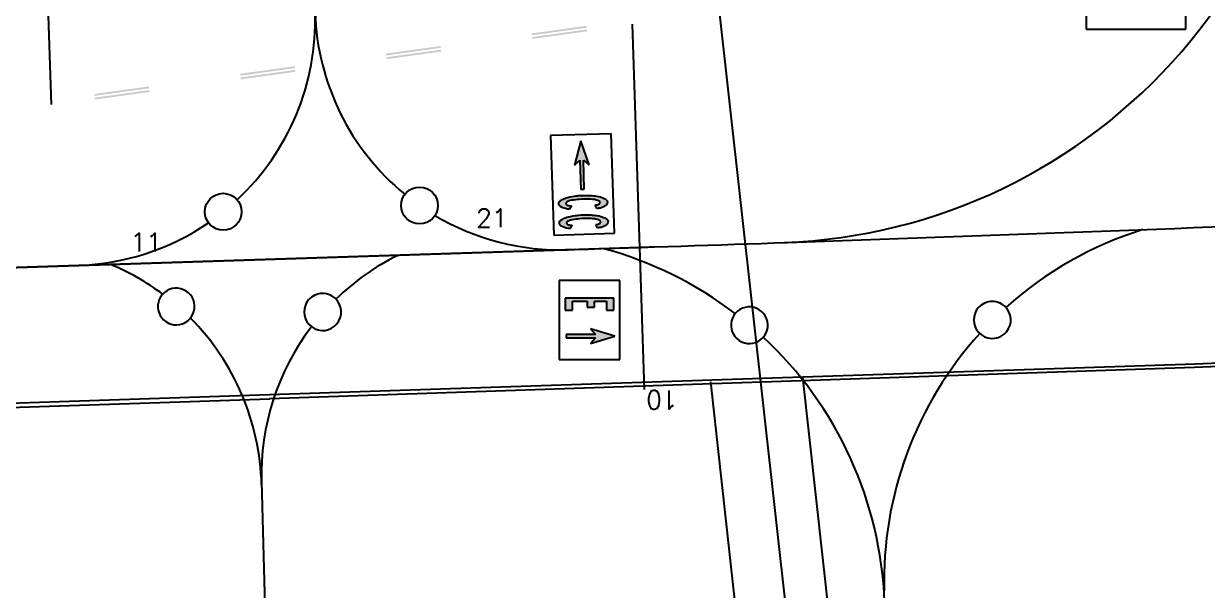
# Model space of a CAD drawing. Header units: millimetres. Extents: x 1358 to 1865, y 706 to 1003.
# Drawn here: x 1633.85 to 1657.41, y 840.71 to 851.99 of the extents above; entities that cross this region are included whole.
import ezdxf
from ezdxf.enums import TextEntityAlignment as Align

# ---------------------------------------------------------------- set-up
doc = ezdxf.new("R2010")
doc.units = ezdxf.units.MM
doc.layers.add('建築', color=7, linetype='Continuous')
doc.styles.add('DAY', font='txt.shx', dxfattribs={"height": 1, "bigfont": 'chineset.shx'})

msp = doc.modelspace()

# ---------------------------------------------------------------- hatches: boundary and pattern name
at = {"layer": '建築', "ltscale": 1000}
h = msp.add_hatch(color=256, dxfattribs=at)
h.paths.add_polyline_path([(1645.056, 851.93), (1645.053, 851.948), (1643.965, 851.797), (1643.967, 851.779)])
h.paths.add_polyline_path([(1645.058, 851.912), (1645.056, 851.93), (1643.967, 851.779), (1643.97, 851.761)])
h.paths.add_polyline_path([(1643.975, 851.725), (1643.977, 851.707), (1645.066, 851.857), (1645.063, 851.876)])
h.paths.add_polyline_path([(1645.068, 851.839), (1645.066, 851.857), (1643.977, 851.707), (1643.98, 851.689)])
h = msp.add_hatch(color=256, dxfattribs=at)
h.paths.add_polyline_path([(1642.153, 851.528), (1642.151, 851.546), (1641.063, 851.395), (1641.065, 851.377)])
h.paths.add_polyline_path([(1642.156, 851.51), (1642.153, 851.528), (1641.065, 851.377), (1641.068, 851.359)])
h.paths.add_polyline_path([(1641.073, 851.323), (1641.075, 851.305), (1642.164, 851.455), (1642.161, 851.473)])
h.paths.add_polyline_path([(1642.166, 851.437), (1642.164, 851.455), (1641.075, 851.305), (1641.078, 851.286)])
h = msp.add_hatch(color=256, dxfattribs=at)
h.paths.add_polyline_path([(1639.251, 851.126), (1639.249, 851.144), (1638.161, 850.993), (1638.163, 850.975)])
h.paths.add_polyline_path([(1639.254, 851.108), (1639.251, 851.126), (1638.163, 850.975), (1638.166, 850.957)])
h.paths.add_polyline_path([(1638.171, 850.921), (1638.173, 850.902), (1639.261, 851.053), (1639.259, 851.071)])
h.paths.add_polyline_path([(1639.264, 851.035), (1639.261, 851.053), (1638.173, 850.902), (1638.176, 850.884)])
h = msp.add_hatch(color=256, dxfattribs=at)
h.paths.add_polyline_path([(1636.349, 850.724), (1636.347, 850.742), (1635.258, 850.591), (1635.261, 850.573)])
h.paths.add_polyline_path([(1636.352, 850.706), (1636.349, 850.724), (1635.261, 850.573), (1635.263, 850.555)])
h.paths.add_polyline_path([(1635.268, 850.518), (1635.271, 850.5), (1636.359, 850.651), (1636.357, 850.669)])
h.paths.add_polyline_path([(1636.362, 850.633), (1636.359, 850.651), (1635.271, 850.5), (1635.273, 850.482)])
h = msp.add_hatch(color=256, dxfattribs=at)
h.paths.add_polyline_path([(1645.241, 847.995), (1645.252, 847.997), (1645.264, 847.998), (1645.275, 848.001), (1645.285, 848.003), (1645.29, 848.005), (1645.305, 848.01), (1645.314, 848.014), (1645.323, 848.021), (1645.33, 848.028), (1645.334, 848.037), (1645.336, 848.047), (1645.336, 848.051), (1645.335, 848.057), (1645.331, 848.064), (1645.321, 848.074), (1645.307, 848.082), (1645.292, 848.088), (1645.266, 848.095), (1645.243, 848.1), (1645.23, 848.102), (1645.21, 848.105), (1645.194, 848.107), (1645.183, 848.108), (1645.147, 848.111), (1645.127, 848.111), (1645.092, 848.113), (1645.066, 848.113), (1645.051, 848.113), (1645.02, 848.112), (1644.969, 848.111), (1644.919, 848.108), (1644.879, 848.104), (1644.848, 848.101), (1644.807, 848.095), (1644.771, 848.089), (1644.743, 848.083), (1644.724, 848.077), (1644.707, 848.072), (1644.689, 848.064), (1644.678, 848.057), (1644.671, 848.052), (1644.665, 848.046), (1644.661, 848.042), (1644.658, 848.036), (1644.657, 848.031), (1644.657, 848.026), (1644.658, 848.019), (1644.659, 848.017), (1644.66, 848.013), (1644.662, 848.01), (1644.663, 848.008), (1644.665, 848.005), (1644.668, 848.002), (1644.671, 847.999), (1644.676, 847.996), (1644.68, 847.994), (1644.685, 847.991), (1644.689, 847.99), (1644.693, 847.989), (1644.699, 847.987), (1644.704, 847.986), (1644.711, 847.985), (1644.719, 847.984), (1644.726, 847.983), (1644.734, 847.982), (1644.744, 847.981), (1644.756, 847.98), (1644.763, 847.979), (1644.767, 847.978), (1644.726, 847.912), (1644.69, 847.915), (1644.646, 847.923), (1644.618, 847.932), (1644.582, 847.945), (1644.551, 847.963), (1644.536, 847.976), (1644.527, 847.986), (1644.521, 847.996), (1644.518, 848.003), (1644.515, 848.013), (1644.514, 848.022), (1644.514, 848.029), (1644.515, 848.037), (1644.519, 848.049), (1644.525, 848.059), (1644.53, 848.066), (1644.536, 848.072), (1644.547, 848.082), (1644.559, 848.091), (1644.58, 848.104), (1644.6, 848.114), (1644.611, 848.119), (1644.629, 848.126), (1644.646, 848.132), (1644.663, 848.138), (1644.693, 848.146), (1644.737, 848.157), (1644.782, 848.166), (1644.831, 848.173), (1644.863, 848.177), (1644.889, 848.18), (1644.907, 848.182), (1644.945, 848.185), (1644.979, 848.187), (1645.01, 848.188), (1645.026, 848.188), (1645.059, 848.188), (1645.094, 848.187), (1645.138, 848.185), (1645.169, 848.183), (1645.202, 848.18), (1645.236, 848.175), (1645.264, 848.171), (1645.303, 848.164), (1645.338, 848.155), (1645.357, 848.15), (1645.378, 848.143), (1645.395, 848.137), (1645.416, 848.128), (1645.436, 848.117), (1645.452, 848.106), (1645.467, 848.093), (1645.476, 848.08), (1645.48, 848.069), (1645.482, 848.062), (1645.482, 848.053), (1645.481, 848.04), (1645.476, 848.024), (1645.468, 848.01), (1645.462, 848.002), (1645.449, 847.988), (1645.437, 847.977), (1645.426, 847.971), (1645.408, 847.961), (1645.395, 847.954), (1645.367, 847.943), (1645.344, 847.936), (1645.322, 847.932), (1645.297, 847.928), (1645.283, 847.928), (1645.274, 847.928)])
h.paths.add_polyline_path([(1645.228, 848.382), (1645.239, 848.384), (1645.251, 848.385), (1645.262, 848.387), (1645.273, 848.39), (1645.278, 848.392), (1645.292, 848.397), (1645.301, 848.401), (1645.311, 848.408), (1645.317, 848.415), (1645.322, 848.424), (1645.323, 848.434), (1645.323, 848.438), (1645.322, 848.444), (1645.319, 848.451), (1645.308, 848.461), (1645.294, 848.469), (1645.279, 848.475), (1645.253, 848.482), (1645.23, 848.487), (1645.217, 848.489), (1645.197, 848.492), (1645.181, 848.494), (1645.171, 848.495), (1645.134, 848.498), (1645.115, 848.498), (1645.079, 848.5), (1645.054, 848.5), (1645.038, 848.5), (1645.007, 848.499), (1644.956, 848.497), (1644.906, 848.495), (1644.866, 848.491), (1644.835, 848.488), (1644.795, 848.482), (1644.758, 848.476), (1644.731, 848.47), (1644.711, 848.464), (1644.694, 848.458), (1644.676, 848.451), (1644.665, 848.444), (1644.658, 848.439), (1644.652, 848.433), (1644.649, 848.429), (1644.646, 848.423), (1644.645, 848.418), (1644.645, 848.413), (1644.646, 848.406), (1644.646, 848.404), (1644.648, 848.4), (1644.649, 848.397), (1644.65, 848.395), (1644.653, 848.391), (1644.655, 848.389), (1644.659, 848.386), (1644.663, 848.383), (1644.667, 848.381), (1644.672, 848.378), (1644.677, 848.377), (1644.68, 848.376), (1644.686, 848.374), (1644.691, 848.373), (1644.698, 848.372), (1644.706, 848.371), (1644.714, 848.37), (1644.722, 848.369), (1644.731, 848.368), (1644.743, 848.367), (1644.75, 848.366), (1644.755, 848.365), (1644.713, 848.299), (1644.678, 848.302), (1644.633, 848.31), (1644.605, 848.319), (1644.57, 848.332), (1644.538, 848.35), (1644.524, 848.363), (1644.514, 848.373), (1644.508, 848.382), (1644.505, 848.39), (1644.502, 848.4), (1644.501, 848.409), (1644.501, 848.416), (1644.502, 848.424), (1644.507, 848.436), (1644.512, 848.446), (1644.518, 848.453), (1644.523, 848.459), (1644.534, 848.469), (1644.546, 848.478), (1644.568, 848.491), (1644.587, 848.501), (1644.598, 848.506), (1644.616, 848.513), (1644.633, 848.519), (1644.65, 848.525), (1644.68, 848.533), (1644.724, 848.544), (1644.769, 848.553), (1644.818, 848.56), (1644.85, 848.564), (1644.876, 848.567), (1644.895, 848.569), (1644.932, 848.572), (1644.966, 848.574), (1644.997, 848.575), (1645.014, 848.575), (1645.046, 848.575), (1645.082, 848.574), (1645.125, 848.572), (1645.157, 848.569), (1645.19, 848.567), (1645.223, 848.562), (1645.252, 848.558), (1645.29, 848.551), (1645.326, 848.542), (1645.344, 848.537), (1645.365, 848.53), (1645.382, 848.524), (1645.403, 848.515), (1645.424, 848.504), (1645.44, 848.493), (1645.454, 848.48), (1645.463, 848.467), (1645.467, 848.456), (1645.469, 848.448), (1645.47, 848.44), (1645.468, 848.427), (1645.463, 848.411), (1645.456, 848.397), (1645.449, 848.389), (1645.437, 848.375), (1645.424, 848.364), (1645.414, 848.358), (1645.396, 848.348), (1645.382, 848.341), (1645.354, 848.33), (1645.331, 848.323), (1645.309, 848.319), (1645.284, 848.315), (1645.27, 848.314), (1645.261, 848.315)])
h.paths.add_polyline_path([(1644.976, 848.695), (1645.01, 848.696), (1644.991, 849.277), (1645.105, 849.183), (1644.944, 849.662), (1644.815, 849.174), (1644.923, 849.275), (1644.942, 848.694)])
for points in [[(1644.627, 846.531), (1644.627, 846.287), (1644.773, 846.287), (1644.773, 846.47), (1645.065, 846.47), (1645.066, 846.349), (1645.211, 846.349), (1645.211, 846.47), (1645.455, 846.47), (1645.455, 846.287), (1645.6, 846.287), (1645.6, 846.531)], [(1644.65, 845.774), (1644.65, 845.74), (1645.232, 845.74), (1645.134, 845.629), (1645.617, 845.774), (1645.134, 845.919), (1645.232, 845.808), (1644.65, 845.808)]]:
    msp.add_hatch(color=256, dxfattribs=at).paths.add_polyline_path(points)

# ---------------------------------------------------------------- linework, layer by layer
for p, q in [((1641.448, 908.08, -0.309), (1649.557, 835.567, -0.309)), ((1633.855, 867.297, -0.309), (1634.399, 850.383, -0.309)), ((1654.998, 853.092, -0.309), (1654.998, 851.882, -0.309)), ((1656.981, 851.882, -0.309), (1656.981, 853.092, -0.309)), ((1645.965, 851.98, -0.309), (1646.204, 844.714, -0.309)), ((1654.998, 851.882, -0.309), (1656.981, 851.882, -0.309)), ((1645.545, 849.802, -0.309), (1644.335, 849.763, -0.309)), ((1644.335, 849.763, -0.309), (1644.401, 847.78, -0.309)), ((1645.61, 847.82, -0.309), (1645.545, 849.802, -0.309)), ((1644.944, 849.662, -0.309), (1644.815, 849.174, -0.309)), ((1645.105, 849.183, -0.309), (1644.944, 849.662, -0.309)), ((1644.815, 849.174, -0.309), (1644.923, 849.275, -0.309)), ((1644.923, 849.275, -0.309), (1644.942, 848.694, -0.309)), ((1645.01, 848.696, -0.309), (1644.991, 849.277, -0.309)), ((1644.991, 849.277, -0.309), (1645.105, 849.183, -0.309)), ((1644.942, 848.694, -0.309), (1644.976, 848.695, -0.309)), ((1644.976, 848.695, -0.309), (1645.01, 848.696, -0.309)), ((1644.501, 848.416, -0.309), (1644.502, 848.424, -0.309)), ((1644.501, 848.409, -0.309), (1644.501, 848.416, -0.309)), ((1644.502, 848.4, -0.309), (1644.501, 848.409, -0.309)), ((1644.502, 848.424, -0.309), (1644.507, 848.436, -0.309)), ((1644.505, 848.39, -0.309), (1644.502, 848.4, -0.309)), ((1644.508, 848.382, -0.309), (1644.505, 848.39, -0.309)), ((1644.507, 848.436, -0.309), (1644.512, 848.446, -0.309)), ((1644.514, 848.373, -0.309), (1644.508, 848.382, -0.309)), ((1644.512, 848.446, -0.309), (1644.518, 848.453, -0.309)), ((1644.524, 848.363, -0.309), (1644.514, 848.373, -0.309)), ((1644.518, 848.453, -0.309), (1644.523, 848.459, -0.309)), ((1644.523, 848.459, -0.309), (1644.534, 848.469, -0.309)), ((1644.538, 848.35, -0.309), (1644.524, 848.363, -0.309)), ((1644.534, 848.469, -0.309), (1644.546, 848.478, -0.309)), ((1644.57, 848.332, -0.309), (1644.538, 848.35, -0.309)), ((1644.546, 848.478, -0.309), (1644.568, 848.491, -0.309)), ((1644.568, 848.491, -0.309), (1644.587, 848.501, -0.309)), ((1644.587, 848.501, -0.309), (1644.598, 848.506, -0.309)), ((1644.598, 848.506, -0.309), (1644.616, 848.513, -0.309)), ((1644.616, 848.513, -0.309), (1644.633, 848.519, -0.309)), ((1644.633, 848.519, -0.309), (1644.65, 848.525, -0.309)), ((1644.646, 848.423, -0.309), (1644.645, 848.418, -0.309)), ((1644.645, 848.418, -0.309), (1644.645, 848.413, -0.309)), ((1644.645, 848.413, -0.309), (1644.646, 848.406, -0.309)), ((1644.649, 848.429, -0.309), (1644.646, 848.423, -0.309)), ((1644.646, 848.406, -0.309), (1644.646, 848.404, -0.309)), ((1644.646, 848.404, -0.309), (1644.648, 848.4, -0.309)), ((1644.648, 848.4, -0.309), (1644.649, 848.397, -0.309)), ((1644.652, 848.433, -0.309), (1644.649, 848.429, -0.309)), ((1644.649, 848.397, -0.309), (1644.65, 848.395, -0.309)), ((1644.65, 848.525, -0.309), (1644.68, 848.533, -0.309)), ((1644.65, 848.395, -0.309), (1644.653, 848.391, -0.309)), ((1644.658, 848.439, -0.309), (1644.652, 848.433, -0.309)), ((1644.653, 848.391, -0.309), (1644.655, 848.389, -0.309)), ((1644.655, 848.389, -0.309), (1644.659, 848.386, -0.309)), ((1644.665, 848.444, -0.309), (1644.658, 848.439, -0.309)), ((1644.659, 848.386, -0.309), (1644.663, 848.383, -0.309)), ((1644.663, 848.383, -0.309), (1644.667, 848.381, -0.309)), ((1644.676, 848.451, -0.309), (1644.665, 848.444, -0.309)), ((1644.667, 848.381, -0.309), (1644.672, 848.378, -0.309)), ((1644.672, 848.378, -0.309), (1644.677, 848.377, -0.309)), ((1644.694, 848.458, -0.309), (1644.676, 848.451, -0.309)), ((1644.677, 848.377, -0.309), (1644.68, 848.376, -0.309)), ((1644.68, 848.533, -0.309), (1644.724, 848.544, -0.309)), ((1644.68, 848.376, -0.309), (1644.686, 848.374, -0.309)), ((1644.686, 848.374, -0.309), (1644.691, 848.373, -0.309)), ((1644.691, 848.373, -0.309), (1644.698, 848.372, -0.309)), ((1644.711, 848.464, -0.309), (1644.694, 848.458, -0.309)), ((1644.698, 848.372, -0.309), (1644.706, 848.371, -0.309)), ((1644.706, 848.371, -0.309), (1644.714, 848.37, -0.309)), ((1644.731, 848.47, -0.309), (1644.711, 848.464, -0.309)), ((1644.755, 848.365, -0.309), (1644.713, 848.299, -0.309)), ((1644.714, 848.37, -0.309), (1644.722, 848.369, -0.309)), ((1644.722, 848.369, -0.309), (1644.731, 848.368, -0.309)), ((1644.724, 848.544, -0.309), (1644.769, 848.553, -0.309)), ((1644.758, 848.476, -0.309), (1644.731, 848.47, -0.309)), ((1644.731, 848.368, -0.309), (1644.743, 848.367, -0.309)), ((1644.743, 848.367, -0.309), (1644.75, 848.366, -0.309)), ((1644.75, 848.366, -0.309), (1644.755, 848.365, -0.309)), ((1644.795, 848.482, -0.309), (1644.758, 848.476, -0.309)), ((1644.769, 848.553, -0.309), (1644.818, 848.56, -0.309)), ((1644.835, 848.488, -0.309), (1644.795, 848.482, -0.309)), ((1644.818, 848.56, -0.309), (1644.85, 848.564, -0.309)), ((1644.866, 848.491, -0.309), (1644.835, 848.488, -0.309)), ((1644.85, 848.564, -0.309), (1644.876, 848.567, -0.309)), ((1644.906, 848.495, -0.309), (1644.866, 848.491, -0.309)), ((1644.876, 848.567, -0.309), (1644.895, 848.569, -0.309)), ((1644.895, 848.569, -0.309), (1644.932, 848.572, -0.309)), ((1644.956, 848.497, -0.309), (1644.906, 848.495, -0.309)), ((1644.932, 848.572, -0.309), (1644.966, 848.574, -0.309)), ((1645.007, 848.499, -0.309), (1644.956, 848.497, -0.309)), ((1644.966, 848.574, -0.309), (1644.997, 848.575, -0.309)), ((1644.997, 848.575, -0.309), (1645.014, 848.575, -0.309)), ((1645.038, 848.5, -0.309), (1645.007, 848.499, -0.309)), ((1645.014, 848.575, -0.309), (1645.046, 848.575, -0.309)), ((1645.054, 848.5, -0.309), (1645.038, 848.5, -0.309)), ((1645.046, 848.575, -0.309), (1645.082, 848.574, -0.309)), ((1645.079, 848.5, -0.309), (1645.054, 848.5, -0.309)), ((1645.115, 848.498, -0.309), (1645.079, 848.5, -0.309)), ((1645.082, 848.574, -0.309), (1645.125, 848.572, -0.309)), ((1645.134, 848.498, -0.309), (1645.115, 848.498, -0.309)), ((1645.125, 848.572, -0.309), (1645.157, 848.569, -0.309)), ((1645.171, 848.495, -0.309), (1645.134, 848.498, -0.309)), ((1645.157, 848.569, -0.309), (1645.19, 848.567, -0.309)), ((1645.181, 848.494, -0.309), (1645.171, 848.495, -0.309)), ((1645.197, 848.492, -0.309), (1645.181, 848.494, -0.309)), ((1645.19, 848.567, -0.309), (1645.223, 848.562, -0.309)), ((1645.217, 848.489, -0.309), (1645.197, 848.492, -0.309)), ((1645.23, 848.487, -0.309), (1645.217, 848.489, -0.309)), ((1645.223, 848.562, -0.309), (1645.252, 848.558, -0.309)), ((1645.228, 848.382, -0.309), (1645.239, 848.384, -0.309)), ((1645.261, 848.315, -0.309), (1645.228, 848.382, -0.309)), ((1645.253, 848.482, -0.309), (1645.23, 848.487, -0.309)), ((1645.239, 848.384, -0.309), (1645.251, 848.385, -0.309)), ((1645.251, 848.385, -0.309), (1645.262, 848.387, -0.309)), ((1645.252, 848.558, -0.309), (1645.29, 848.551, -0.309)), ((1645.279, 848.475, -0.309), (1645.253, 848.482, -0.309)), ((1645.262, 848.387, -0.309), (1645.273, 848.39, -0.309)), ((1645.273, 848.39, -0.309), (1645.278, 848.392, -0.309)), ((1645.278, 848.392, -0.309), (1645.292, 848.397, -0.309)), ((1645.294, 848.469, -0.309), (1645.279, 848.475, -0.309)), ((1645.29, 848.551, -0.309), (1645.326, 848.542, -0.309)), ((1645.292, 848.397, -0.309), (1645.301, 848.401, -0.309)), ((1645.308, 848.461, -0.309), (1645.294, 848.469, -0.309)), ((1645.301, 848.401, -0.309), (1645.311, 848.408, -0.309)), ((1645.319, 848.451, -0.309), (1645.308, 848.461, -0.309)), ((1645.311, 848.408, -0.309), (1645.317, 848.415, -0.309)), ((1645.317, 848.415, -0.309), (1645.322, 848.424, -0.309)), ((1645.322, 848.444, -0.309), (1645.319, 848.451, -0.309)), ((1645.323, 848.438, -0.309), (1645.322, 848.444, -0.309)), ((1645.322, 848.424, -0.309), (1645.323, 848.434, -0.309)), ((1645.323, 848.434, -0.309), (1645.323, 848.438, -0.309)), ((1645.326, 848.542, -0.309), (1645.344, 848.537, -0.309)), ((1645.344, 848.537, -0.309), (1645.365, 848.53, -0.309)), ((1645.365, 848.53, -0.309), (1645.382, 848.524, -0.309)), ((1645.382, 848.524, -0.309), (1645.403, 848.515, -0.309)), ((1645.414, 848.358, -0.309), (1645.396, 848.348, -0.309)), ((1645.403, 848.515, -0.309), (1645.424, 848.504, -0.309)), ((1645.424, 848.364, -0.309), (1645.414, 848.358, -0.309)), ((1645.424, 848.504, -0.309), (1645.44, 848.493, -0.309)), ((1645.437, 848.375, -0.309), (1645.424, 848.364, -0.309)), ((1645.449, 848.389, -0.309), (1645.437, 848.375, -0.309)), ((1645.44, 848.493, -0.309), (1645.454, 848.48, -0.309)), ((1645.456, 848.397, -0.309), (1645.449, 848.389, -0.309)), ((1645.454, 848.48, -0.309), (1645.463, 848.467, -0.309)), ((1645.463, 848.411, -0.309), (1645.456, 848.397, -0.309)), ((1645.463, 848.467, -0.309), (1645.467, 848.456, -0.309)), ((1645.468, 848.427, -0.309), (1645.463, 848.411, -0.309)), ((1645.467, 848.456, -0.309), (1645.469, 848.448, -0.309)), ((1645.47, 848.44, -0.309), (1645.468, 848.427, -0.309)), ((1645.469, 848.448, -0.309), (1645.47, 848.44, -0.309)), ((1644.605, 848.319, -0.309), (1644.57, 848.332, -0.309)), ((1644.58, 848.104, -0.309), (1644.6, 848.114, -0.309)), ((1644.6, 848.114, -0.309), (1644.611, 848.119, -0.309)), ((1644.633, 848.31, -0.309), (1644.605, 848.319, -0.309)), ((1644.611, 848.119, -0.309), (1644.629, 848.126, -0.309)), ((1644.629, 848.126, -0.309), (1644.646, 848.132, -0.309)), ((1644.678, 848.302, -0.309), (1644.633, 848.31, -0.309)), ((1644.646, 848.132, -0.309), (1644.663, 848.138, -0.309)), ((1644.663, 848.138, -0.309), (1644.693, 848.146, -0.309)), ((1644.713, 848.299, -0.309), (1644.678, 848.302, -0.309)), ((1644.693, 848.146, -0.309), (1644.737, 848.157, -0.309)), ((1644.737, 848.157, -0.309), (1644.782, 848.166, -0.309)), ((1644.782, 848.166, -0.309), (1644.831, 848.173, -0.309)), ((1644.831, 848.173, -0.309), (1644.863, 848.177, -0.309)), ((1644.863, 848.177, -0.309), (1644.889, 848.18, -0.309)), ((1644.889, 848.18, -0.309), (1644.907, 848.182, -0.309)), ((1644.907, 848.182, -0.309), (1644.945, 848.185, -0.309)), ((1644.945, 848.185, -0.309), (1644.979, 848.187, -0.309)), ((1645.02, 848.112, -0.309), (1644.969, 848.111, -0.309)), ((1644.979, 848.187, -0.309), (1645.01, 848.188, -0.309)), ((1645.01, 848.188, -0.309), (1645.026, 848.188, -0.309)), ((1645.051, 848.113, -0.309), (1645.02, 848.112, -0.309)), ((1645.026, 848.188, -0.309), (1645.059, 848.188, -0.309)), ((1645.066, 848.113, -0.309), (1645.051, 848.113, -0.309)), ((1645.059, 848.188, -0.309), (1645.094, 848.187, -0.309)), ((1645.092, 848.113, -0.309), (1645.066, 848.113, -0.309)), ((1645.127, 848.111, -0.309), (1645.092, 848.113, -0.309)), ((1645.094, 848.187, -0.309), (1645.138, 848.185, -0.309)), ((1645.138, 848.185, -0.309), (1645.169, 848.183, -0.309)), ((1645.169, 848.183, -0.309), (1645.202, 848.18, -0.309)), ((1645.202, 848.18, -0.309), (1645.236, 848.175, -0.309)), ((1645.236, 848.175, -0.309), (1645.264, 848.171, -0.309)), ((1645.27, 848.314, -0.309), (1645.261, 848.315, -0.309)), ((1645.264, 848.171, -0.309), (1645.303, 848.164, -0.309)), ((1645.284, 848.315, -0.309), (1645.27, 848.314, -0.309)), ((1645.309, 848.319, -0.309), (1645.284, 848.315, -0.309)), ((1645.303, 848.164, -0.309), (1645.338, 848.155, -0.309)), ((1645.331, 848.323, -0.309), (1645.309, 848.319, -0.309)), ((1645.354, 848.33, -0.309), (1645.331, 848.323, -0.309)), ((1645.338, 848.155, -0.309), (1645.357, 848.15, -0.309)), ((1645.382, 848.341, -0.309), (1645.354, 848.33, -0.309)), ((1645.357, 848.15, -0.309), (1645.378, 848.143, -0.309)), ((1645.378, 848.143, -0.309), (1645.395, 848.137, -0.309)), ((1645.396, 848.348, -0.309), (1645.382, 848.341, -0.309)), ((1645.395, 848.137, -0.309), (1645.416, 848.128, -0.309)), ((1645.416, 848.128, -0.309), (1645.436, 848.117, -0.309)), ((1645.436, 848.117, -0.309), (1645.452, 848.106, -0.309)), ((1644.514, 848.029, -0.309), (1644.515, 848.037, -0.309)), ((1644.514, 848.022, -0.309), (1644.514, 848.029, -0.309)), ((1644.515, 848.013, -0.309), (1644.514, 848.022, -0.309)), ((1644.515, 848.037, -0.309), (1644.519, 848.049, -0.309)), ((1644.518, 848.003, -0.309), (1644.515, 848.013, -0.309)), ((1644.521, 847.996, -0.309), (1644.518, 848.003, -0.309)), ((1644.519, 848.049, -0.309), (1644.525, 848.059, -0.309)), ((1644.527, 847.986, -0.309), (1644.521, 847.996, -0.309)), ((1644.525, 848.059, -0.309), (1644.53, 848.066, -0.309)), ((1644.536, 847.976, -0.309), (1644.527, 847.986, -0.309)), ((1644.53, 848.066, -0.309), (1644.536, 848.072, -0.309)), ((1644.536, 848.072, -0.309), (1644.547, 848.082, -0.309)), ((1644.551, 847.963, -0.309), (1644.536, 847.976, -0.309)), ((1644.547, 848.082, -0.309), (1644.559, 848.091, -0.309)), ((1644.582, 847.945, -0.309), (1644.551, 847.963, -0.309)), ((1644.559, 848.091, -0.309), (1644.58, 848.104, -0.309)), ((1644.618, 847.932, -0.309), (1644.582, 847.945, -0.309)), ((1644.646, 847.923, -0.309), (1644.618, 847.932, -0.309)), ((1644.69, 847.915, -0.309), (1644.646, 847.923, -0.309)), ((1644.658, 848.036, -0.309), (1644.657, 848.031, -0.309)), ((1644.657, 848.031, -0.309), (1644.657, 848.026, -0.309)), ((1644.657, 848.026, -0.309), (1644.658, 848.019, -0.309)), ((1644.661, 848.042, -0.309), (1644.658, 848.036, -0.309)), ((1644.658, 848.019, -0.309), (1644.659, 848.017, -0.309)), ((1644.659, 848.017, -0.309), (1644.66, 848.013, -0.309)), ((1644.66, 848.013, -0.309), (1644.662, 848.01, -0.309)), ((1644.665, 848.046, -0.309), (1644.661, 848.042, -0.309)), ((1644.662, 848.01, -0.309), (1644.663, 848.008, -0.309)), ((1644.663, 848.008, -0.309), (1644.665, 848.005, -0.309)), ((1644.671, 848.052, -0.309), (1644.665, 848.046, -0.309)), ((1644.665, 848.005, -0.309), (1644.668, 848.002, -0.309)), ((1644.668, 848.002, -0.309), (1644.671, 847.999, -0.309)), ((1644.678, 848.057, -0.309), (1644.671, 848.052, -0.309)), ((1644.671, 847.999, -0.309), (1644.676, 847.996, -0.309)), ((1644.676, 847.996, -0.309), (1644.68, 847.994, -0.309)), ((1644.689, 848.064, -0.309), (1644.678, 848.057, -0.309)), ((1644.68, 847.994, -0.309), (1644.685, 847.991, -0.309)), ((1644.685, 847.991, -0.309), (1644.689, 847.99, -0.309)), ((1644.707, 848.072, -0.309), (1644.689, 848.064, -0.309)), ((1644.689, 847.99, -0.309), (1644.693, 847.989, -0.309)), ((1644.726, 847.912, -0.309), (1644.69, 847.915, -0.309)), ((1644.693, 847.989, -0.309), (1644.699, 847.987, -0.309)), ((1644.699, 847.987, -0.309), (1644.704, 847.986, -0.309)), ((1644.704, 847.986, -0.309), (1644.711, 847.985, -0.309)), ((1644.724, 848.077, -0.309), (1644.707, 848.072, -0.309)), ((1644.711, 847.985, -0.309), (1644.719, 847.984, -0.309)), ((1644.719, 847.984, -0.309), (1644.726, 847.983, -0.309)), ((1644.743, 848.083, -0.309), (1644.724, 848.077, -0.309)), ((1644.726, 847.983, -0.309), (1644.734, 847.982, -0.309)), ((1644.767, 847.978, -0.309), (1644.726, 847.912, -0.309)), ((1644.734, 847.982, -0.309), (1644.744, 847.981, -0.309)), ((1644.771, 848.089, -0.309), (1644.743, 848.083, -0.309)), ((1644.744, 847.981, -0.309), (1644.756, 847.98, -0.309)), ((1644.756, 847.98, -0.309), (1644.763, 847.979, -0.309)), ((1644.763, 847.979, -0.309), (1644.767, 847.978, -0.309)), ((1644.807, 848.095, -0.309), (1644.771, 848.089, -0.309)), ((1644.848, 848.101, -0.309), (1644.807, 848.095, -0.309)), ((1644.879, 848.104, -0.309), (1644.848, 848.101, -0.309)), ((1644.919, 848.108, -0.309), (1644.879, 848.104, -0.309)), ((1644.969, 848.111, -0.309), (1644.919, 848.108, -0.309)), ((1645.147, 848.111, -0.309), (1645.127, 848.111, -0.309)), ((1645.183, 848.108, -0.309), (1645.147, 848.111, -0.309)), ((1645.194, 848.107, -0.309), (1645.183, 848.108, -0.309)), ((1645.21, 848.105, -0.309), (1645.194, 848.107, -0.309)), ((1645.23, 848.102, -0.309), (1645.21, 848.105, -0.309)), ((1645.243, 848.1, -0.309), (1645.23, 848.102, -0.309)), ((1645.241, 847.995, -0.309), (1645.252, 847.997, -0.309)), ((1645.274, 847.928, -0.309), (1645.241, 847.995, -0.309)), ((1645.266, 848.095, -0.309), (1645.243, 848.1, -0.309)), ((1645.252, 847.997, -0.309), (1645.264, 847.998, -0.309)), ((1645.264, 847.998, -0.309), (1645.275, 848.001, -0.309)), ((1645.292, 848.088, -0.309), (1645.266, 848.095, -0.309)), ((1645.283, 847.928, -0.309), (1645.274, 847.928, -0.309)), ((1645.275, 848.001, -0.309), (1645.285, 848.003, -0.309)), ((1645.297, 847.928, -0.309), (1645.283, 847.928, -0.309)), ((1645.285, 848.003, -0.309), (1645.29, 848.005, -0.309)), ((1645.29, 848.005, -0.309), (1645.305, 848.01, -0.309)), ((1645.307, 848.082, -0.309), (1645.292, 848.088, -0.309)), ((1645.322, 847.932, -0.309), (1645.297, 847.928, -0.309)), ((1645.305, 848.01, -0.309), (1645.314, 848.014, -0.309)), ((1645.321, 848.074, -0.309), (1645.307, 848.082, -0.309)), ((1645.314, 848.014, -0.309), (1645.323, 848.021, -0.309)), ((1645.331, 848.064, -0.309), (1645.321, 848.074, -0.309)), ((1645.344, 847.936, -0.309), (1645.322, 847.932, -0.309)), ((1645.323, 848.021, -0.309), (1645.33, 848.028, -0.309)), ((1645.33, 848.028, -0.309), (1645.334, 848.037, -0.309)), ((1645.335, 848.057, -0.309), (1645.331, 848.064, -0.309)), ((1645.334, 848.037, -0.309), (1645.336, 848.047, -0.309)), ((1645.336, 848.051, -0.309), (1645.335, 848.057, -0.309)), ((1645.336, 848.047, -0.309), (1645.336, 848.051, -0.309)), ((1645.367, 847.943, -0.309), (1645.344, 847.936, -0.309)), ((1645.395, 847.954, -0.309), (1645.367, 847.943, -0.309)), ((1645.408, 847.961, -0.309), (1645.395, 847.954, -0.309)), ((1645.426, 847.971, -0.309), (1645.408, 847.961, -0.309)), ((1645.437, 847.977, -0.309), (1645.426, 847.971, -0.309)), ((1645.449, 847.988, -0.309), (1645.437, 847.977, -0.309)), ((1645.462, 848.002, -0.309), (1645.449, 847.988, -0.309)), ((1645.452, 848.106, -0.309), (1645.467, 848.093, -0.309)), ((1645.468, 848.01, -0.309), (1645.462, 848.002, -0.309)), ((1645.467, 848.093, -0.309), (1645.476, 848.08, -0.309)), ((1645.476, 848.024, -0.309), (1645.468, 848.01, -0.309)), ((1645.476, 848.08, -0.309), (1645.48, 848.069, -0.309)), ((1645.481, 848.04, -0.309), (1645.476, 848.024, -0.309)), ((1645.48, 848.069, -0.309), (1645.482, 848.062, -0.309)), ((1645.482, 848.053, -0.309), (1645.481, 848.04, -0.309)), ((1645.482, 848.062, -0.309), (1645.482, 848.053, -0.309)), ((1644.401, 847.78, -0.309), (1645.61, 847.82, -0.309)), ((1555.399, 844.625, -0.309), (1644.84, 847.501, -0.309)), ((1565.873, 844.958, -0.309), (1644.821, 847.496, -0.309)), ((1642.67, 847.425, -0.309), (1638.749, 847.299, -0.309)), ((1646.519, 847.549, -0.309), (1642.67, 847.425, -0.309)), ((1638.749, 847.299, -0.309), (1629.127, 846.989, -0.309)), ((1634.312, 847.158, -0.309), (1634.312, 847.158, -0.309)), ((1634.312, 847.158, -0.309), (1634.312, 847.158, -0.309)), ((1634.312, 847.158, -0.309), (1634.312, 847.158, -0.309)), ((1634.312, 847.158, -0.309), (1634.312, 847.158, -0.309)), ((1634.312, 847.158, -0.309), (1634.312, 847.158, -0.309)), ((1634.312, 847.158, -0.309), (1634.312, 847.158, -0.309)), ((1644.508, 846.881, -0.309), (1644.508, 845.307, -0.309)), ((1645.719, 846.881, -0.309), (1644.508, 846.881, -0.309)), ((1645.719, 845.307, -0.309), (1645.719, 846.881, -0.309)), ((1645.6, 846.531, -0.309), (1644.627, 846.531, -0.309)), ((1644.627, 846.531, -0.309), (1644.627, 846.287, -0.309)), ((1644.773, 846.287, -0.309), (1644.773, 846.47, -0.309)), ((1644.773, 846.47, -0.309), (1645.065, 846.47, -0.309)), ((1645.065, 846.47, -0.309), (1645.066, 846.349, -0.309)), ((1645.211, 846.349, -0.309), (1645.211, 846.47, -0.309)), ((1645.211, 846.47, -0.309), (1645.455, 846.47, -0.309)), ((1645.455, 846.47, -0.309), (1645.455, 846.287, -0.309)), ((1645.6, 846.287, -0.309), (1645.6, 846.531, -0.309)), ((1644.627, 846.287, -0.309), (1644.773, 846.287, -0.309)), ((1645.066, 846.349, -0.309), (1645.211, 846.349, -0.309)), ((1645.455, 846.287, -0.309), (1645.6, 846.287, -0.309)), ((1645.232, 845.808, -0.309), (1644.65, 845.808, -0.309)), ((1644.65, 845.808, -0.309), (1644.65, 845.774, -0.309)), ((1644.65, 845.774, -0.309), (1644.65, 845.74, -0.309)), ((1645.617, 845.774, -0.309), (1645.134, 845.919, -0.309)), ((1645.134, 845.919, -0.309), (1645.232, 845.808, -0.309)), ((1645.134, 845.629, -0.309), (1645.617, 845.774, -0.309)), ((1657.152, 845.153, 0.786), (1671.921, 845.803, 0.786)), ((1657.162, 845.219, -0.309), (1671.931, 845.868, -0.309)), ((1644.65, 845.74, -0.309), (1645.232, 845.74, -0.309)), ((1645.232, 845.74, -0.309), (1645.134, 845.629, -0.309)), ((1644.508, 845.307, -0.309), (1645.719, 845.307, -0.309)), ((1638.749, 844.609, -0.309), (1657.162, 845.219, -0.309)), ((1638.749, 844.532, -0.309), (1657.152, 845.153, -0.309)), ((1648.11, 839.579, -0.309), (1647.526, 844.867, -0.309)), ((1649.353, 844.96, -0.309), (1649.95, 839.549, -0.309)), ((1633.365, 844.43, -0.309), (1638.749, 844.609, -0.309)), ((1633.368, 844.345, -0.309), (1638.752, 844.523, -0.309)), ((1638.587, 842.878, -0.309), (1639.216, 818.972, -0.309))]:
    msp.add_line(p, q, dxfattribs=at)
for centre in [(1637.826, 848.249, -0.309), (1637.826, 848.249, -0.309), (1637.826, 848.249, -0.309), (1637.826, 848.249, -0.309), (1637.826, 848.249, -0.309), (1637.826, 848.249, -0.309), (1637.826, 848.249, -0.309), (1637.826, 848.249, -0.309), (1637.826, 848.249, -0.309), (1637.826, 848.249, -0.309), (1637.826, 848.249, -0.309), (1637.826, 848.249, -0.309), (1637.826, 848.249, -0.309), (1637.826, 848.249, -0.309), (1637.826, 848.249, -0.309), (1637.826, 848.249, -0.309), (1637.826, 848.249, -0.309), (1637.826, 848.249, -0.309), (1637.826, 848.249, -0.309), (1637.826, 848.249, -0.309), (1637.826, 848.249, -0.309), (1637.826, 848.249, -0.309), (1637.826, 848.249, -0.309), (1637.826, 848.249, -0.309), (1637.826, 848.249, -0.309), (1637.826, 848.249, -0.309), (1637.826, 848.249, -0.309), (1637.826, 848.249, -0.309), (1637.826, 848.249, -0.309), (1637.826, 848.249, -0.309), (1637.826, 848.249, -0.309), (1637.826, 848.249, -0.309), (1637.826, 848.249, -0.309), (1637.826, 848.249, -0.309), (1637.826, 848.249, -0.309), (1637.826, 848.249, -0.309), (1637.826, 848.249, -0.309), (1637.826, 848.249, -0.309), (1637.826, 848.249, -0.309), (1637.826, 848.249, -0.309), (1637.826, 848.249, -0.309), (1637.826, 848.249, -0.309), (1641.731, 848.374, -0.309), (1641.731, 848.374, -0.309), (1641.731, 848.374, -0.309), (1641.731, 848.374, -0.309), (1641.731, 848.374, -0.309), (1641.731, 848.374, -0.309), (1641.731, 848.374, -0.309), (1641.731, 848.374, -0.309), (1641.731, 848.374, -0.309), (1641.731, 848.374, -0.309), (1641.731, 848.374, -0.309), (1641.731, 848.374, -0.309), (1641.731, 848.374, -0.309), (1641.731, 848.374, -0.309), (1641.731, 848.374, -0.309), (1641.731, 848.374, -0.309), (1641.731, 848.374, -0.309), (1641.731, 848.374, -0.309), (1641.731, 848.374, -0.309), (1641.731, 848.374, -0.309), (1641.731, 848.374, -0.309), (1641.731, 848.374, -0.309), (1641.731, 848.374, -0.309), (1641.731, 848.374, -0.309), (1641.731, 848.374, -0.309), (1641.731, 848.374, -0.309), (1641.731, 848.374, -0.309), (1641.731, 848.374, -0.309), (1641.731, 848.374, -0.309), (1641.731, 848.374, -0.309), (1641.731, 848.374, -0.309), (1641.731, 848.374, -0.309), (1641.731, 848.374, -0.309), (1641.731, 848.374, -0.309), (1641.731, 848.374, -0.309), (1641.731, 848.374, -0.309), (1641.731, 848.374, -0.309), (1641.731, 848.374, -0.309), (1641.731, 848.374, -0.309), (1641.731, 848.374, -0.309), (1641.731, 848.374, -0.309), (1641.731, 848.374, -0.309)]:
    msp.add_circle(centre, 0.366, dxfattribs=at)
for centre, radius, start, end in [((1648.575, 858.614, -0.309), 10.987, 272.1445, 6.3307), ((1634.772, 852.059, -0.309), 4.883, 313.0098, 1.8419), ((1634.772, 852.059, -0.309), 4.883, 313.0098, 1.8419), ((1644.533, 852.373, -0.309), 4.883, 181.8419, 230.6738), ((1644.533, 852.373, -0.309), 4.883, 181.8419, 230.6738), ((1644.533, 852.373, -0.309), 4.883, 239.2702, 271.8419), ((1644.533, 852.373, -0.309), 4.883, 239.2702, 271.8419), ((1634.772, 852.059, -0.309), 4.883, 271.8419, 304.4134), ((1582.042, 2799.733, -0.309), 1953.245, 271.966139, 272.310837), ((1658.3, 840.899, -0.309), 7.325, 107.2873, 131.9862), ((1582.042, 2799.733, -0.309), 1953.245, 271.841865, 271.966139), ((1643.416, 840.204, -0.309), 7.573, 52.6202, 74.8273), ((1633.707, 842.692, -0.309), 4.883, 53.3552, 67.3168), ((1643.468, 843.007, -0.309), 4.883, 116.3916, 134.1411), ((1636.891, 846.363, -0.309), 0.365, 226.4684, 157.6232), ((1636.891, 846.363, -0.309), 0.365, 157.6232, 226.4684), ((1639.803, 846.254, -0.309), 0.369, 158.0657, 59.0096), ((1639.803, 846.254, -0.309), 0.369, 59.0096, 158.0657), ((1653.128, 846.095, -0.309), 0.369, 59.0096, 158.0657), ((1648.296, 845.99, -0.309), 0.365, 226.4684, 157.6232), ((1653.128, 846.095, -0.309), 0.369, 158.0657, 59.0096), ((1633.707, 842.692, -0.309), 4.883, 1.5067, 44.788), ((1648.296, 845.99, -0.309), 0.365, 157.6232, 226.4684), ((1643.468, 843.007, -0.309), 4.883, 142.7759, 181.5067), ((1658.3, 840.899, -0.309), 7.325, 137.75, 181.5067), ((1643.416, 840.204, -0.309), 7.573, 2.1079, 47.0977)]:
    msp.add_arc(centre, radius, start, end, dxfattribs=at)

# ---------------------------------------------------------------- texts
at = {"layer": '建築', "ltscale": 1000, "style": 'DAY'}
for s, p in [('21', (1643.172, 848.122, -0.309)), ('11', (1636.291, 847.642, -0.309))]:
    msp.add_text(s, height=0.3662, dxfattribs=at).set_placement(p, align=Align.MIDDLE)
msp.add_text('10', height=0.3662, rotation=179.9887, dxfattribs=at).set_placement((1646.556, 844.506, -0.309), align=Align.MIDDLE)

doc.saveas('drawing.dxf')
